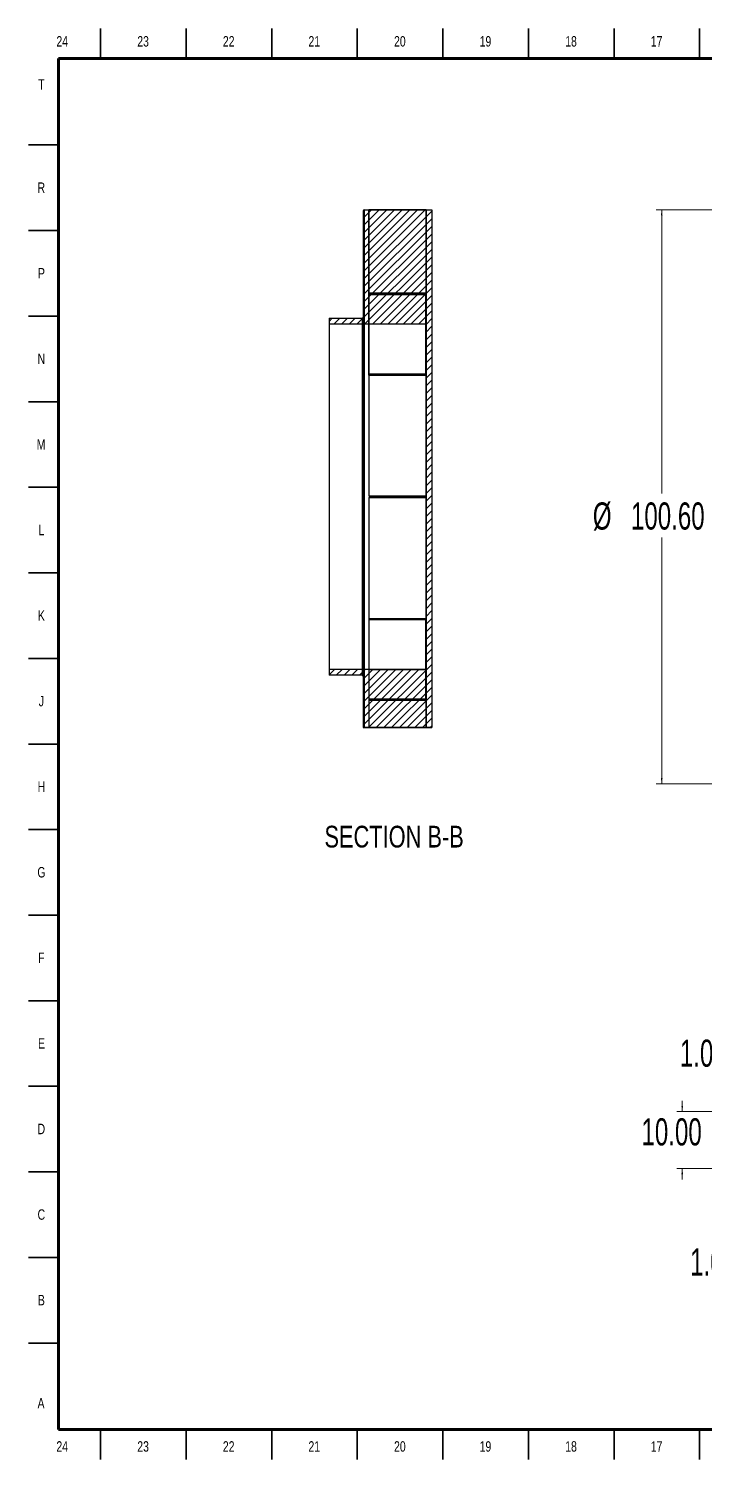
# Model space of a CAD drawing. Header units: millimetres. Extents: x 0 to 119, y 0 to 84.
# Drawn here: x 0.2 to 39.7, y 0.2 to 83.8 of the extents above; entities that cross this region are included whole.
import ezdxf

# ---------------------------------------------------------------- set-up
doc = ezdxf.new("R2010")
doc.units = ezdxf.units.MM
doc.styles.add('SLDTEXTSTYLE0', font='TXT', dxfattribs={"width": 0.75})
doc.styles.add('SLDTEXTSTYLE2', font='TXT', dxfattribs={"width": 0.663})
doc.dimstyles.new('SLDDIMSTYLE0', dxfattribs={"dimtxt": 1.467611, "dimasz": 0.3302, "dimexe": 0, "dimexo": 0.0625, "dimgap": 0.366903, "dimtad": 0, "dimtih": 1, "dimtoh": 1, "dimlfac": 3, "dimrnd": 1e-09, "dimzin": 4, "dimdsep": 46, "dimtxsty": 'SLDTEXTSTYLE2', "dimsah": 1, "dimcen": 0.09, "dimadec": 0, "dimazin": 1, "dimtfac": 1, "dimtofl": 0, "dimtmove": 0, "dimatfit": 3, "dimfxl": 0, "dimfrac": 2, "dimtolj": 1, "dimtzin": 12, "dimarcsym": 0})
doc.dimstyles.new('SLDDIMSTYLE2', dxfattribs={"dimtxt": 1.467611, "dimasz": 0.3302, "dimexe": 0, "dimexo": 0.0625, "dimgap": 0.366903, "dimtad": 0, "dimtih": 1, "dimtoh": 1, "dimlfac": 3, "dimrnd": 1e-09, "dimzin": 4, "dimdsep": 46, "dimtxsty": 'SLDTEXTSTYLE2', "dimsah": 1, "dimcen": 0.09, "dimadec": 0, "dimazin": 1, "dimtfac": 1, "dimtmove": 0, "dimatfit": 0, "dimfxl": 0, "dimfrac": 2, "dimtolj": 1, "dimtzin": 12, "dimarcsym": 0})

# ---------------------------------------------------------------- blocks, each defined once
blk = doc.blocks.new('_D')
at = {"color": 7, "linetype": 'Continuous', "lineweight": 0}
for p, q in [((65.675, 73.265), (36.918, 73.265)), ((37.235, 73.265), (37.235, 56.695)), ((37.235, 39.731), (37.235, 54.119)), ((65.675, 39.731), (36.918, 39.731))]:
    blk.add_line(p, q, dxfattribs=at)
at = {"color": 7, "linetype": 'Continuous', "lineweight": 18}
for points in [[(37.235, 73.265), (37.184, 72.934), (37.286, 72.934)], [(37.235, 39.731), (37.286, 40.061), (37.184, 40.061)]]:
    blk.add_solid(points, dxfattribs=at)
at = {"color": 7, "linetype": 'Continuous', "lineweight": 18, "char_height": 1.5875, "attachment_point": 1, "style": 'SLDTEXTSTYLE2'}
for s, insert in [('%%c', (33.211, 56.166)), ('100.60', (35.439, 56.166))]:
    blk.add_mtext(s, dxfattribs=dict(at, insert=insert))
blk = doc.blocks.new('_D_5')
at = {"color": 7, "linetype": 'Continuous', "lineweight": 0}
for p, q in [((38.435, 20.571), (38.435, 21.206)), ((82.442, 20.571), (38.118, 20.571)), ((82.442, 17.238), (38.118, 17.238)), ((38.435, 17.238), (38.435, 16.603))]:
    blk.add_line(p, q, dxfattribs=at)
at = {"color": 7, "linetype": 'Continuous', "lineweight": 18}
for points in [[(38.435, 20.571), (38.486, 20.901), (38.384, 20.901)], [(38.435, 17.238), (38.384, 16.908), (38.486, 16.908)]]:
    blk.add_solid(points, dxfattribs=at)
at = {"color": 7, "linetype": 'Continuous', "lineweight": 18, "insert": (36.054, 20.181), "char_height": 1.5875, "attachment_point": 1, "style": 'SLDTEXTSTYLE2'}
blk.add_mtext('10.00', dxfattribs=at)
blk = doc.blocks.new('_D_6')
at = {"color": 7, "linetype": 'Continuous', "lineweight": 0}
for p, q in [((43.235, 17.238), (43.235, 17.873)), ((82.442, 17.238), (42.918, 17.238)), ((82.442, 16.905), (42.918, 16.905)), ((43.235, 11.705), (43.235, 16.905)), ((42.6, 11.705), (43.235, 11.705))]:
    blk.add_line(p, q, dxfattribs=at)
at = {"color": 7, "linetype": 'Continuous', "lineweight": 18}
for points in [[(43.235, 17.238), (43.286, 17.568), (43.184, 17.568)], [(43.235, 16.905), (43.184, 16.574), (43.286, 16.574)]]:
    blk.add_solid(points, dxfattribs=at)
at = {"color": 7, "linetype": 'Continuous', "lineweight": 18, "insert": (38.896, 12.578), "char_height": 1.5875, "attachment_point": 1, "style": 'SLDTEXTSTYLE2'}
blk.add_mtext('1.00', dxfattribs=at)
blk = doc.blocks.new('_D_7')
at = {"color": 7, "linetype": 'Continuous', "lineweight": 0}
for p, q in [((42, 23.905), (42.635, 23.905)), ((42.635, 23.905), (42.635, 20.905)), ((82.442, 20.905), (42.318, 20.905)), ((82.442, 20.571), (42.318, 20.571)), ((42.635, 20.571), (42.635, 19.936))]:
    blk.add_line(p, q, dxfattribs=at)
at = {"color": 7, "linetype": 'Continuous', "lineweight": 18}
for points in [[(42.635, 20.905), (42.686, 21.235), (42.584, 21.235)], [(42.635, 20.571), (42.584, 20.241), (42.686, 20.241)]]:
    blk.add_solid(points, dxfattribs=at)
at = {"color": 7, "linetype": 'Continuous', "lineweight": 18, "insert": (38.296, 24.778), "char_height": 1.5875, "attachment_point": 1, "style": 'SLDTEXTSTYLE2'}
blk.add_mtext('1.00', dxfattribs=at)

msp = doc.modelspace()

# ---------------------------------------------------------------- hatches: boundary and pattern name
at = {"linetype": 'Continuous', "lineweight": 18}
h = msp.add_hatch(dxfattribs=at)
h.set_pattern_fill('ANSI31', scale=0.1, style=0)
edge = h.paths.add_edge_path(flags=0)
edge.add_line((23.7989, 43.0111), (23.7989, 73.2645))
edge.add_line((23.7989, 73.2645), (19.8656, 73.2645))
edge.add_arc((19.8656, 73.1978), 0.0667, 90, 180)
edge.add_line((19.7989, 73.1978), (19.7989, 66.9978))
edge.add_arc((19.7322, 66.9978), 0.0667, 270, 360, ccw=False)
edge.add_line((19.7322, 66.9312), (17.7989, 66.9312))
edge.add_line((17.7989, 66.9312), (17.7989, 66.5978))
edge.add_line((17.7989, 66.5978), (23.4639, 66.5978))
edge.add_arc((23.4639, 66.5962), 0.00167, 0, 90, ccw=False)
edge.add_line((23.4656, 66.5962), (23.4656, 46.3995))
edge.add_arc((23.4639, 46.3995), 0.00167, 270, 360, ccw=False)
edge.add_line((23.4639, 46.3978), (17.7989, 46.3978))
edge.add_line((17.7989, 46.3978), (17.7989, 46.0645))
edge.add_line((17.7989, 46.0645), (19.7322, 46.0645))
edge.add_arc((19.7322, 45.9978), 0.0667, 0, 90, ccw=False)
edge.add_line((19.7989, 45.9978), (19.7989, 43.0111))
edge.add_line((19.7989, 43.0111), (23.7989, 43.0111))

# ---------------------------------------------------------------- linework, layer by layer
at = {"color": 7, "linetype": 'Continuous', "lineweight": 35}
for p, q in [((4.45, 82.1), (4.45, 83.85)), ((9.45, 82.1), (9.45, 83.85)), ((14.45, 82.1), (14.45, 83.85)), ((19.45, 82.1), (19.45, 83.85)), ((24.45, 82.1), (24.45, 83.85)), ((29.45, 82.1), (29.45, 83.85)), ((34.45, 82.1), (34.45, 83.85)), ((39.45, 82.1), (39.45, 83.85)), ((2, 77.05), (0.25, 77.05)), ((2, 72.05), (0.25, 72.05)), ((2, 67.05), (0.25, 67.05)), ((2, 62.05), (0.25, 62.05)), ((2, 57.05), (0.25, 57.05)), ((2, 52.05), (0.25, 52.05)), ((2, 47.05), (0.25, 47.05)), ((0.2499, 42.05), (2.0001, 42.05)), ((2, 42.05), (0.25, 42.05)), ((2, 37.05), (0.25, 37.05)), ((2, 32.05), (0.25, 32.05)), ((2, 27.05), (0.25, 27.05)), ((2, 22.05), (0.25, 22.05)), ((2, 17.05), (0.25, 17.05)), ((2, 12.05), (0.25, 12.05)), ((2, 7.05), (0.25, 7.05)), ((4.45, 2), (4.45, 0.25)), ((9.45, 2), (9.45, 0.25)), ((14.45, 2), (14.45, 0.25)), ((19.45, 2), (19.45, 0.25)), ((24.45, 2), (24.45, 0.25)), ((29.45, 2), (29.45, 0.25)), ((34.45, 2), (34.45, 0.25)), ((39.45, 2), (39.45, 0.25))]:
    msp.add_line(p, q, dxfattribs=at)
at = {"color": 7, "linetype": 'Continuous', "lineweight": 70}
for p, q in [((2, 2), (2, 82.1)), ((2, 82.1), (116.9, 82.1)), ((116.9, 2), (2, 2))]:
    msp.add_line(p, q, dxfattribs=at)
at = {"color": 7, "linetype": 'Continuous', "lineweight": 25}
for p, q in [((19.7989, 73.1978), (19.7989, 66.9978)), ((19.7989, 73.1978), (19.7989, 43.0111)), ((19.8656, 73.2645), (23.7989, 73.2645)), ((19.8656, 43.0111), (19.8656, 73.2645)), ((20.1322, 73.2644), (20.1322, 68.3878)), ((23.4639, 73.2644), (20.1322, 73.2644)), ((20.1322, 73.2644), (20.1322, 73.2628)), ((20.1322, 66.5977), (20.1322, 73.2628)), ((20.1322, 73.2628), (23.4639, 73.2628)), ((23.4639, 73.2628), (23.4639, 73.2644)), ((23.4639, 73.2628), (23.4639, 66.5977)), ((23.4656, 73.2628), (23.4656, 68.389)), ((23.4656, 66.596), (23.4656, 73.2628)), ((23.4672, 68.3901), (23.4672, 73.2644)), ((23.7989, 73.2645), (23.7989, 43.0111)), ((23.7989, 73.2645), (23.7989, 43.0111)), ((20.1322, 68.3878), (20.1322, 68.3883)), ((20.1322, 68.3878), (23.4639, 68.3878)), ((23.4639, 68.3878), (20.1322, 68.3878)), ((20.1322, 63.6749), (20.1322, 68.3878)), ((20.1322, 68.3194), (20.1322, 56.5462)), ((23.4639, 68.3194), (20.1322, 68.3194)), ((20.1322, 68.3194), (20.1322, 68.3171)), ((20.1322, 63.6042), (20.1322, 68.3171)), ((20.1322, 68.3171), (23.4639, 68.3171)), ((23.4639, 68.3878), (23.4639, 68.3883)), ((23.4639, 63.6749), (23.4639, 68.3878)), ((23.4639, 68.3171), (23.4639, 68.3194)), ((23.4639, 68.3171), (23.4639, 63.6042)), ((23.4656, 68.389), (23.4656, 63.6749)), ((23.4656, 63.6018), (23.4656, 68.3159)), ((23.4656, 68.3159), (23.4656, 56.5495)), ((23.4672, 56.5495), (23.4672, 68.3171)), ((17.7989, 66.9312), (19.7322, 66.9312)), ((17.7989, 66.9312), (17.7989, 66.5978)), ((17.7989, 66.9312), (17.7989, 46.0645)), ((19.7322, 66.9312), (19.7322, 46.0645)), ((19.7989, 45.9978), (19.7989, 66.9978)), ((17.7989, 66.5978), (23.4639, 66.5978)), ((17.7989, 66.5978), (17.7989, 46.3978)), ((20.1322, 66.5977), (23.4639, 66.5977)), ((20.1322, 66.5977), (20.1322, 63.6749)), ((23.4639, 66.5977), (23.4639, 66.5978)), ((23.4656, 66.5962), (23.4656, 46.3995)), ((23.4656, 66.5962), (23.4656, 66.596)), ((20.1322, 63.6749), (23.4639, 63.6749)), ((20.1322, 63.6042), (23.4639, 63.6042)), ((20.1322, 63.6042), (20.1322, 56.5478)), ((23.4639, 63.6042), (23.4639, 63.6749)), ((23.4656, 63.6749), (23.4656, 63.6018)), ((20.1322, 56.5478), (23.4639, 56.5478)), ((20.1322, 56.5478), (20.1322, 56.5462)), ((20.1322, 56.5462), (23.4639, 56.5462)), ((20.1322, 56.4495), (20.1322, 44.6762)), ((23.4639, 56.4495), (20.1322, 56.4495)), ((20.1322, 56.4495), (20.1322, 56.4478)), ((20.1322, 56.4478), (23.4639, 56.4478)), ((20.1322, 56.4478), (20.1322, 49.3915)), ((23.4639, 56.4478), (23.4639, 56.5478)), ((23.4639, 56.5462), (23.4639, 56.5478)), ((23.4639, 56.4478), (23.4639, 56.4495)), ((23.4656, 56.5495), (23.4656, 56.4462)), ((23.4656, 56.4462), (23.4656, 44.6798)), ((23.4672, 44.6786), (23.4672, 56.4462)), ((20.1322, 49.3915), (23.4639, 49.3915)), ((20.1322, 49.3915), (20.1322, 44.6786)), ((23.4639, 49.3208), (23.4639, 49.3915)), ((23.4639, 49.3915), (23.4639, 44.6786)), ((23.4656, 44.6798), (23.4656, 49.3939)), ((23.4656, 49.3939), (23.4656, 49.3208)), ((20.1322, 49.3208), (20.1322, 46.398)), ((20.1322, 49.3208), (23.4639, 49.3208)), ((20.1322, 49.3208), (20.1322, 44.6079)), ((23.4639, 44.6079), (23.4639, 49.3208)), ((23.4656, 49.3208), (23.4656, 44.6067)), ((17.7989, 46.3978), (17.7989, 46.0645)), ((23.4639, 46.3978), (17.7989, 46.3978)), ((19.7322, 46.0645), (17.7989, 46.0645)), ((19.7989, 45.9978), (19.7989, 43.0111)), ((20.1322, 46.398), (23.4639, 46.398)), ((20.1322, 46.398), (20.1322, 43.0111)), ((23.4639, 46.3978), (23.4639, 46.398)), ((23.4639, 46.398), (23.4639, 43.0111)), ((23.4656, 43.0111), (23.4656, 46.3996)), ((23.4656, 46.3996), (23.4656, 46.3995)), ((23.4639, 44.6786), (20.1322, 44.6786)), ((20.1322, 44.6786), (20.1322, 44.6762)), ((20.1322, 44.6762), (23.4639, 44.6762)), ((23.4639, 44.6079), (20.1322, 44.6079)), ((20.1322, 44.6079), (20.1322, 43.0111)), ((20.1322, 44.6079), (23.4639, 44.6079)), ((20.1322, 44.6079), (20.1322, 44.6074)), ((23.4639, 44.6762), (23.4639, 44.6786)), ((23.4639, 44.6079), (23.4639, 44.6074)), ((23.4656, 44.6067), (23.4656, 43.0111)), ((23.4672, 43.0111), (23.4672, 44.6055)), ((19.7989, 43.0111), (23.7989, 43.0111)), ((20.1322, 43.0111), (19.8656, 43.0111)), ((23.4639, 43.0111), (20.1322, 43.0111)), ((23.4656, 43.0111), (23.4639, 43.0111)), ((23.7989, 43.0111), (23.4672, 43.0111))]:
    msp.add_line(p, q, dxfattribs=at)
for centre, radius, start, end in [((19.8656, 73.1978), 0.0667, 90, 180), ((23.4672, 73.2628), 0.00167, 89.999864, 179.999864), ((23.467, 68.3887), 0.00149, 82.004389, 168.69044), ((23.467, 68.3156), 0.00149, 81.89667, 168.465204), ((19.7322, 66.9978), 0.0667, 270, 0), ((23.4639, 66.5962), 0.00167, 0, 90), ((23.4668, 56.4143), 0.1352, 89.823432, 90.529717), ((23.4668, 56.5814), 0.1352, 269.470283, 270.176568), ((19.7322, 45.9978), 0.0667, 0, 90), ((23.4639, 46.3995), 0.00167, 270, 0), ((23.467, 44.6801), 0.00149, 191.534796, 278.10333), ((23.467, 44.607), 0.00149, 191.30956, 277.995611)]:
    msp.add_arc(centre, radius, start, end, dxfattribs=at)
for points, knots in [([(23.4639, 73.2644), (23.4641, 73.2644), (23.4644, 73.2644), (23.4646, 73.2644), (23.465, 73.2644), (23.4653, 73.2644), (23.4657, 73.2644), (23.466, 73.2644), (23.4663, 73.2644), (23.4665, 73.2644), (23.4667, 73.2644), (23.4669, 73.2644), (23.467, 73.2644), (23.4672, 73.2644), (23.4672, 73.2644), (23.4672, 73.2644)], [0, 0, 0, 0, 0.00002208648, 0.00002208648, 0.00002208648, 0.00005593931, 0.00005593931, 0.00005593931, 0.00008979325, 0.00008979325, 0.00008979325, 0.00012364833, 0.00012364833, 0.00012364833, 0.00015750408, 0.00015750408, 0.00015750408, 0.00015750408]), ([(23.4656, 73.2628), (23.4656, 73.2628), (23.4655, 73.2628), (23.4655, 73.2628), (23.4654, 73.2628), (23.4653, 73.2628), (23.4652, 73.2628), (23.4651, 73.2628), (23.4649, 73.2628), (23.4648, 73.2628), (23.4646, 73.2628), (23.4644, 73.2628), (23.4643, 73.2628), (23.4641, 73.2628), (23.464, 73.2628), (23.4639, 73.2628)], [0, 0, 0, 0, 0.000016788928, 0.000016788928, 0.000016788928, 0.000033577805, 0.000033577805, 0.000033577805, 0.000050366569, 0.000050366569, 0.000050366569, 0.000067155197, 0.000067155197, 0.000067155197, 0.000078108681, 0.000078108681, 0.000078108681, 0.000078108681]), ([(23.4672, 68.3901), (23.4672, 68.39), (23.4672, 68.3898), (23.4671, 68.3896), (23.4671, 68.3894), (23.4669, 68.3891), (23.4667, 68.3889), (23.4665, 68.3887), (23.4663, 68.3885), (23.466, 68.3883), (23.4657, 68.3881), (23.4653, 68.388), (23.465, 68.3879), (23.4646, 68.3878), (23.4643, 68.3878), (23.4639, 68.3878)], [0, 0, 0, 0, 0.00002208957, 0.00002208957, 0.00002208957, 0.00005594473, 0.00005594473, 0.00005594473, 0.00008979878, 0.00008979878, 0.00008979878, 0.00012365171, 0.00012365171, 0.00012365171, 0.00015750398, 0.00015750398, 0.00015750398, 0.00015750398]), ([(23.4639, 68.3878), (23.4641, 68.3878), (23.4643, 68.3878), (23.4644, 68.3879), (23.4646, 68.3879), (23.4648, 68.388), (23.4649, 68.3881), (23.4651, 68.3881), (23.4652, 68.3882), (23.4653, 68.3883), (23.4654, 68.3885), (23.4655, 68.3886), (23.4655, 68.3887), (23.4655, 68.3888), (23.4656, 68.3889), (23.4656, 68.389)], [0, 0, 0, 0, 0.000016788522, 0.000016788522, 0.000016788522, 0.000033577084, 0.000033577084, 0.000033577084, 0.000050365747, 0.000050365747, 0.000050365747, 0.000067154549, 0.000067154549, 0.000067154549, 0.000078108655, 0.000078108655, 0.000078108655, 0.000078108655]), ([(23.4639, 68.3194), (23.4641, 68.3194), (23.4644, 68.3194), (23.4646, 68.3194), (23.465, 68.3193), (23.4653, 68.3192), (23.4657, 68.3191), (23.466, 68.3189), (23.4663, 68.3188), (23.4665, 68.3186), (23.4667, 68.3183), (23.4669, 68.3181), (23.467, 68.3179), (23.4672, 68.3176), (23.4672, 68.3173), (23.4672, 68.3171)], [0, 0, 0, 0, 0.00002208648, 0.00002208648, 0.00002208648, 0.00005593931, 0.00005593931, 0.00005593931, 0.00008979325, 0.00008979325, 0.00008979325, 0.00012364833, 0.00012364833, 0.00012364833, 0.00015750408, 0.00015750408, 0.00015750408, 0.00015750408]), ([(23.4656, 68.3159), (23.4656, 68.316), (23.4655, 68.3162), (23.4655, 68.3163), (23.4654, 68.3164), (23.4653, 68.3165), (23.4652, 68.3166), (23.4651, 68.3167), (23.4649, 68.3168), (23.4648, 68.3169), (23.4646, 68.317), (23.4644, 68.317), (23.4643, 68.3171), (23.4641, 68.3171), (23.464, 68.3171), (23.4639, 68.3171)], [0, 0, 0, 0, 0.000016788928, 0.000016788928, 0.000016788928, 0.000033577805, 0.000033577805, 0.000033577805, 0.000050366569, 0.000050366569, 0.000050366569, 0.000067155197, 0.000067155197, 0.000067155197, 0.000078108681, 0.000078108681, 0.000078108681, 0.000078108681]), ([(23.4639, 66.5977), (23.464, 66.5977), (23.4642, 66.5977), (23.4643, 66.5977), (23.4645, 66.5976), (23.4646, 66.5976), (23.4647, 66.5975), (23.4649, 66.5974), (23.465, 66.5973), (23.4651, 66.5972), (23.4653, 66.597), (23.4654, 66.5968), (23.4655, 66.5966), (23.4655, 66.5964), (23.4656, 66.5963), (23.4656, 66.5961), (23.4656, 66.5961), (23.4656, 66.5961), (23.4656, 66.596)], [0, 0, 0, 0, 0.000013294681, 0.000013294681, 0.000013294681, 0.000026479093, 0.000026479093, 0.000026479093, 0.000045177938, 0.000045177938, 0.000045177938, 0.000071269567, 0.000071269567, 0.000071269567, 0.000093866294, 0.000093866294, 0.000093866294, 0.000095280552, 0.000095280552, 0.000095280552, 0.000095280552]), ([(23.4639, 63.6749), (23.464, 63.6749), (23.4642, 63.6749), (23.4643, 63.6749), (23.4645, 63.6749), (23.4646, 63.6749), (23.4647, 63.6749), (23.4649, 63.6749), (23.465, 63.6749), (23.4651, 63.6749), (23.4653, 63.6749), (23.4654, 63.6749), (23.4655, 63.6749), (23.4655, 63.6749), (23.4656, 63.6749), (23.4656, 63.6749), (23.4656, 63.6749), (23.4656, 63.6749), (23.4656, 63.6749)], [0, 0, 0, 0, 0.000013294681, 0.000013294681, 0.000013294681, 0.000026479093, 0.000026479093, 0.000026479093, 0.000045177938, 0.000045177938, 0.000045177938, 0.000071269567, 0.000071269567, 0.000071269567, 0.000093866294, 0.000093866294, 0.000093866294, 0.000095280552, 0.000095280552, 0.000095280552, 0.000095280552]), ([(23.4639, 63.6042), (23.464, 63.6042), (23.4642, 63.6042), (23.4643, 63.6041), (23.4645, 63.604), (23.4646, 63.604), (23.4647, 63.6039), (23.4649, 63.6037), (23.465, 63.6036), (23.4651, 63.6034), (23.4653, 63.6032), (23.4654, 63.6029), (23.4655, 63.6026), (23.4655, 63.6024), (23.4656, 63.6021), (23.4656, 63.6019), (23.4656, 63.6018), (23.4656, 63.6018), (23.4656, 63.6018)], [0, 0, 0, 0, 0.000013294681, 0.000013294681, 0.000013294681, 0.000026479093, 0.000026479093, 0.000026479093, 0.000045177938, 0.000045177938, 0.000045177938, 0.000071269567, 0.000071269567, 0.000071269567, 0.000093866294, 0.000093866294, 0.000093866294, 0.000095280552, 0.000095280552, 0.000095280552, 0.000095280552]), ([(23.4672, 56.5495), (23.4672, 56.5493), (23.4672, 56.549), (23.4671, 56.5488), (23.4671, 56.5484), (23.4669, 56.5481), (23.4667, 56.5477), (23.4665, 56.5474), (23.4663, 56.5471), (23.466, 56.5469), (23.4657, 56.5467), (23.4653, 56.5465), (23.465, 56.5464), (23.4646, 56.5462), (23.4643, 56.5462), (23.4639, 56.5462)], [0, 0, 0, 0, 0.00002208957, 0.00002208957, 0.00002208957, 0.00005594473, 0.00005594473, 0.00005594473, 0.00008979878, 0.00008979878, 0.00008979878, 0.00012365171, 0.00012365171, 0.00012365171, 0.00015750398, 0.00015750398, 0.00015750398, 0.00015750398]), ([(23.4639, 56.5478), (23.4641, 56.5478), (23.4643, 56.5479), (23.4644, 56.5479), (23.4646, 56.548), (23.4648, 56.5481), (23.4649, 56.5482), (23.4651, 56.5483), (23.4652, 56.5485), (23.4653, 56.5486), (23.4654, 56.5488), (23.4655, 56.549), (23.4655, 56.5491), (23.4655, 56.5493), (23.4656, 56.5494), (23.4656, 56.5495)], [0, 0, 0, 0, 0.000016788522, 0.000016788522, 0.000016788522, 0.000033577084, 0.000033577084, 0.000033577084, 0.000050365747, 0.000050365747, 0.000050365747, 0.000067154549, 0.000067154549, 0.000067154549, 0.000078108655, 0.000078108655, 0.000078108655, 0.000078108655]), ([(23.4639, 56.5478), (23.464, 56.5478), (23.4642, 56.5479), (23.4643, 56.5479), (23.4645, 56.5479), (23.4646, 56.548), (23.4647, 56.5481), (23.4649, 56.5481), (23.465, 56.5483), (23.4651, 56.5484), (23.4653, 56.5486), (23.4654, 56.5488), (23.4655, 56.5489), (23.4655, 56.5491), (23.4656, 56.5493), (23.4656, 56.5495), (23.4656, 56.5495), (23.4656, 56.5495), (23.4656, 56.5495)], [0, 0, 0, 0, 0.000013294681, 0.000013294681, 0.000013294681, 0.000026479093, 0.000026479093, 0.000026479093, 0.000045177938, 0.000045177938, 0.000045177938, 0.000071269567, 0.000071269567, 0.000071269567, 0.000093866294, 0.000093866294, 0.000093866294, 0.000095280552, 0.000095280552, 0.000095280552, 0.000095280552]), ([(23.4639, 56.4495), (23.4641, 56.4495), (23.4644, 56.4495), (23.4646, 56.4494), (23.465, 56.4493), (23.4653, 56.4492), (23.4657, 56.449), (23.466, 56.4488), (23.4663, 56.4485), (23.4665, 56.4483), (23.4667, 56.448), (23.4669, 56.4476), (23.467, 56.4473), (23.4672, 56.4469), (23.4672, 56.4465), (23.4672, 56.4462)], [0, 0, 0, 0, 0.00002208648, 0.00002208648, 0.00002208648, 0.00005593931, 0.00005593931, 0.00005593931, 0.00008979325, 0.00008979325, 0.00008979325, 0.00012364833, 0.00012364833, 0.00012364833, 0.00015750408, 0.00015750408, 0.00015750408, 0.00015750408]), ([(23.4639, 56.4478), (23.464, 56.4478), (23.4642, 56.4478), (23.4643, 56.4478), (23.4645, 56.4477), (23.4646, 56.4477), (23.4647, 56.4476), (23.4649, 56.4475), (23.465, 56.4474), (23.4651, 56.4473), (23.4653, 56.4471), (23.4654, 56.4469), (23.4655, 56.4467), (23.4655, 56.4466), (23.4656, 56.4464), (23.4656, 56.4462), (23.4656, 56.4462), (23.4656, 56.4462), (23.4656, 56.4462)], [0, 0, 0, 0, 0.000013294681, 0.000013294681, 0.000013294681, 0.000026479093, 0.000026479093, 0.000026479093, 0.000045177938, 0.000045177938, 0.000045177938, 0.000071269567, 0.000071269567, 0.000071269567, 0.000093866294, 0.000093866294, 0.000093866294, 0.000095280552, 0.000095280552, 0.000095280552, 0.000095280552]), ([(23.4656, 56.4462), (23.4656, 56.4464), (23.4655, 56.4466), (23.4655, 56.4467), (23.4654, 56.4469), (23.4653, 56.4471), (23.4652, 56.4472), (23.4651, 56.4474), (23.4649, 56.4475), (23.4648, 56.4476), (23.4646, 56.4477), (23.4644, 56.4478), (23.4643, 56.4478), (23.4641, 56.4478), (23.464, 56.4478), (23.4639, 56.4478)], [0, 0, 0, 0, 0.000016788928, 0.000016788928, 0.000016788928, 0.000033577805, 0.000033577805, 0.000033577805, 0.000050366569, 0.000050366569, 0.000050366569, 0.000067155197, 0.000067155197, 0.000067155197, 0.000078108681, 0.000078108681, 0.000078108681, 0.000078108681]), ([(23.4639, 49.3915), (23.464, 49.3915), (23.4642, 49.3915), (23.4643, 49.3916), (23.4645, 49.3916), (23.4646, 49.3917), (23.4647, 49.3918), (23.4649, 49.3919), (23.465, 49.3921), (23.4651, 49.3923), (23.4653, 49.3925), (23.4654, 49.3928), (23.4655, 49.3931), (23.4655, 49.3933), (23.4656, 49.3936), (23.4656, 49.3938), (23.4656, 49.3938), (23.4656, 49.3939), (23.4656, 49.3939)], [0, 0, 0, 0, 0.000013294681, 0.000013294681, 0.000013294681, 0.000026479093, 0.000026479093, 0.000026479093, 0.000045177938, 0.000045177938, 0.000045177938, 0.000071269567, 0.000071269567, 0.000071269567, 0.000093866294, 0.000093866294, 0.000093866294, 0.000095280552, 0.000095280552, 0.000095280552, 0.000095280552]), ([(23.4639, 49.3208), (23.464, 49.3208), (23.4642, 49.3208), (23.4643, 49.3208), (23.4645, 49.3208), (23.4646, 49.3208), (23.4647, 49.3208), (23.4649, 49.3208), (23.465, 49.3208), (23.4651, 49.3208), (23.4653, 49.3208), (23.4654, 49.3208), (23.4655, 49.3208), (23.4655, 49.3208), (23.4656, 49.3208), (23.4656, 49.3208), (23.4656, 49.3208), (23.4656, 49.3208), (23.4656, 49.3208)], [0, 0, 0, 0, 0.000013294681, 0.000013294681, 0.000013294681, 0.000026479093, 0.000026479093, 0.000026479093, 0.000045177938, 0.000045177938, 0.000045177938, 0.000071269567, 0.000071269567, 0.000071269567, 0.000093866294, 0.000093866294, 0.000093866294, 0.000095280552, 0.000095280552, 0.000095280552, 0.000095280552]), ([(23.4639, 46.398), (23.464, 46.398), (23.4642, 46.398), (23.4643, 46.398), (23.4645, 46.3981), (23.4646, 46.3981), (23.4647, 46.3982), (23.4649, 46.3983), (23.465, 46.3984), (23.4651, 46.3985), (23.4653, 46.3987), (23.4654, 46.3989), (23.4655, 46.3991), (23.4655, 46.3993), (23.4656, 46.3994), (23.4656, 46.3996), (23.4656, 46.3996), (23.4656, 46.3996), (23.4656, 46.3996)], [0, 0, 0, 0, 0.000013294681, 0.000013294681, 0.000013294681, 0.000026479093, 0.000026479093, 0.000026479093, 0.000045177938, 0.000045177938, 0.000045177938, 0.000071269567, 0.000071269567, 0.000071269567, 0.000093866294, 0.000093866294, 0.000093866294, 0.000095280552, 0.000095280552, 0.000095280552, 0.000095280552]), ([(23.4639, 44.6786), (23.4641, 44.6786), (23.4643, 44.6786), (23.4644, 44.6787), (23.4646, 44.6787), (23.4648, 44.6788), (23.4649, 44.6789), (23.4651, 44.6789), (23.4652, 44.679), (23.4653, 44.6792), (23.4654, 44.6793), (23.4655, 44.6794), (23.4655, 44.6795), (23.4655, 44.6796), (23.4656, 44.6797), (23.4656, 44.6798)], [0, 0, 0, 0, 0.000016788522, 0.000016788522, 0.000016788522, 0.000033577084, 0.000033577084, 0.000033577084, 0.000050365747, 0.000050365747, 0.000050365747, 0.000067154549, 0.000067154549, 0.000067154549, 0.000078108655, 0.000078108655, 0.000078108655, 0.000078108655]), ([(23.4672, 44.6786), (23.4672, 44.6784), (23.4672, 44.6783), (23.4671, 44.6781), (23.4671, 44.6778), (23.4669, 44.6776), (23.4667, 44.6774), (23.4665, 44.6771), (23.4663, 44.6769), (23.466, 44.6768), (23.4657, 44.6766), (23.4653, 44.6765), (23.465, 44.6764), (23.4646, 44.6763), (23.4643, 44.6762), (23.4639, 44.6762)], [0, 0, 0, 0, 0.00002208957, 0.00002208957, 0.00002208957, 0.00005594473, 0.00005594473, 0.00005594473, 0.00008979878, 0.00008979878, 0.00008979878, 0.00012365171, 0.00012365171, 0.00012365171, 0.00015750398, 0.00015750398, 0.00015750398, 0.00015750398]), ([(23.4639, 44.6079), (23.4641, 44.6079), (23.4644, 44.6079), (23.4646, 44.6078), (23.465, 44.6078), (23.4653, 44.6077), (23.4657, 44.6075), (23.466, 44.6074), (23.4663, 44.6072), (23.4665, 44.607), (23.4667, 44.6068), (23.4669, 44.6066), (23.467, 44.6063), (23.4672, 44.6061), (23.4672, 44.6058), (23.4672, 44.6055)], [0, 0, 0, 0, 0.00002208648, 0.00002208648, 0.00002208648, 0.00005593931, 0.00005593931, 0.00005593931, 0.00008979325, 0.00008979325, 0.00008979325, 0.00012364833, 0.00012364833, 0.00012364833, 0.00015750408, 0.00015750408, 0.00015750408, 0.00015750408]), ([(23.4656, 44.6067), (23.4656, 44.6069), (23.4655, 44.607), (23.4655, 44.6071), (23.4654, 44.6072), (23.4653, 44.6074), (23.4652, 44.6075), (23.4651, 44.6076), (23.4649, 44.6076), (23.4648, 44.6077), (23.4646, 44.6078), (23.4644, 44.6078), (23.4643, 44.6079), (23.4641, 44.6079), (23.464, 44.6079), (23.4639, 44.6079)], [0, 0, 0, 0, 0.000016788928, 0.000016788928, 0.000016788928, 0.000033577805, 0.000033577805, 0.000033577805, 0.000050366569, 0.000050366569, 0.000050366569, 0.000067155197, 0.000067155197, 0.000067155197, 0.000078108681, 0.000078108681, 0.000078108681, 0.000078108681]), ([(19.7989, 43.0111), (19.7989, 43.0111), (19.8, 43.0111), (19.8045, 43.0111), (19.808, 43.0111), (19.8155, 43.0111), (19.8184, 43.0111), (19.8251, 43.0111), (19.8289, 43.0111), (19.8377, 43.0111), (19.8427, 43.0111), (19.8536, 43.0111), (19.8596, 43.0111), (19.8656, 43.0111)], [0, 0, 0, 0, 0.25, 0.25, 0.5, 0.5, 0.625, 0.625, 0.75, 0.75, 0.875, 0.875, 1, 1, 1, 1]), ([(23.4656, 43.0111), (23.4656, 43.0111), (23.4656, 43.0111), (23.4657, 43.0111), (23.4657, 43.0111), (23.4658, 43.0111), (23.466, 43.0111), (23.4661, 43.0111), (23.4662, 43.0111), (23.4664, 43.0111), (23.4665, 43.0111), (23.4666, 43.0111), (23.4667, 43.0111), (23.4668, 43.0111), (23.4669, 43.0111), (23.467, 43.0111), (23.4671, 43.0111), (23.4672, 43.0111), (23.4672, 43.0111)], [0.00032709705, 0.00032709705, 0.00032709705, 0.00032709705, 0.00035560846, 0.00035560846, 0.00035560846, 0.00038577177, 0.00038577177, 0.00038577177, 0.00040520621, 0.00040520621, 0.00040520621, 0.00041893758, 0.00041893758, 0.00041893758, 0.00042830823, 0.00042830823, 0.00042830823, 0.00043425988, 0.00043425988, 0.00043425988, 0.00043425988])]:
    msp.add_open_spline(points, degree=3, knots=knots, dxfattribs=at)

# ---------------------------------------------------------------- texts
at = {"color": 7, "linetype": 'Continuous', "lineweight": 0, "attachment_point": 2, "style": 'SLDTEXTSTYLE0'}
for s, insert, char_height in [('24', (2.2127, 83.4114), 0.6096), ('23', (6.9377, 83.4114), 0.6096), ('22', (11.9377, 83.4114), 0.6096), ('21', (16.9377, 83.4114), 0.6096), ('20', (21.9377, 83.4114), 0.6096), ('19', (26.9377, 83.4114), 0.6096), ('18', (31.9377, 83.4114), 0.6096), ('17', (36.9377, 83.4114), 0.6096), ('T', (0.9983, 80.8864), 0.6096), ('R', (0.9913, 74.8614), 0.6096), ('P', (0.9977, 69.8614), 0.6096), ('N', (0.9947, 64.8614), 0.6096), ('M', (0.979, 59.8614), 0.6096), ('L', (0.9934, 54.8614), 0.6096), ('K', (0.9981, 49.8614), 0.6096), ('J', (0.9945, 44.8614), 0.6096), ('H', (0.9985, 39.8614), 0.6096), ('SECTION B-B', (21.6015, 37.2723), 1.27), ('G', (0.9981, 34.8614), 0.6096), ('F', (0.9937, 29.8614), 0.6096), ('E', (1.0011, 24.8614), 0.6096), ('D', (0.993, 19.8614), 0.6096), ('C', (0.9937, 14.8614), 0.6096), ('B', (0.9953, 9.8614), 0.6096), ('A', (0.9757, 3.8364), 0.6096), ('24', (2.2127, 1.3114), 0.6096), ('23', (6.9377, 1.3114), 0.6096), ('22', (11.9377, 1.3114), 0.6096), ('21', (16.9377, 1.3114), 0.6096), ('20', (21.9377, 1.3114), 0.6096), ('19', (26.9377, 1.3114), 0.6096), ('18', (31.9377, 1.3114), 0.6096), ('17', (36.9377, 1.3114), 0.6096)]:
    msp.add_mtext(s, dxfattribs=dict(at, insert=insert, char_height=char_height))

# ---------------------------------------------------------------- dimensions: what is measured, and where the dimension line sits
at = {"color": 7, "linetype": 'Continuous', "lineweight": 18}
dim = msp.add_linear_dim(base=(37.2353, 73.2645), p1=(65.802, 39.7312), p2=(65.802, 73.2645), angle=90, text='%%c<>', dimstyle='SLDDIMSTYLE0', dxfattribs=at)
dim.commit()
dim.dimension.update_dxf_attribs({"geometry": '_D', "text_midpoint": (37.2353, 55.4071), "dimtype": 160})
for base, p1, p2, picture, middle in [((42.6353, 20.9046), (82.5686, 20.5712), (82.5686, 20.9046), '_D_7', (42.6353, 23.9046)), ((38.4352, 20.5712), (82.5686, 17.2379), (82.5686, 20.5712), '_D_5', (38.4352, 19.3074)), ((43.2353, 16.9046), (82.5686, 17.2379), (82.5686, 16.9046), '_D_6', (43.2353, 11.7046))]:
    dim = msp.add_linear_dim(base=base, p1=p1, p2=p2, angle=90, dimstyle='SLDDIMSTYLE2', dxfattribs=at)
    dim.commit()
    dim.dimension.update_dxf_attribs({"geometry": picture, "text_midpoint": middle, "dimtype": 160})

doc.saveas('drawing.dxf')
